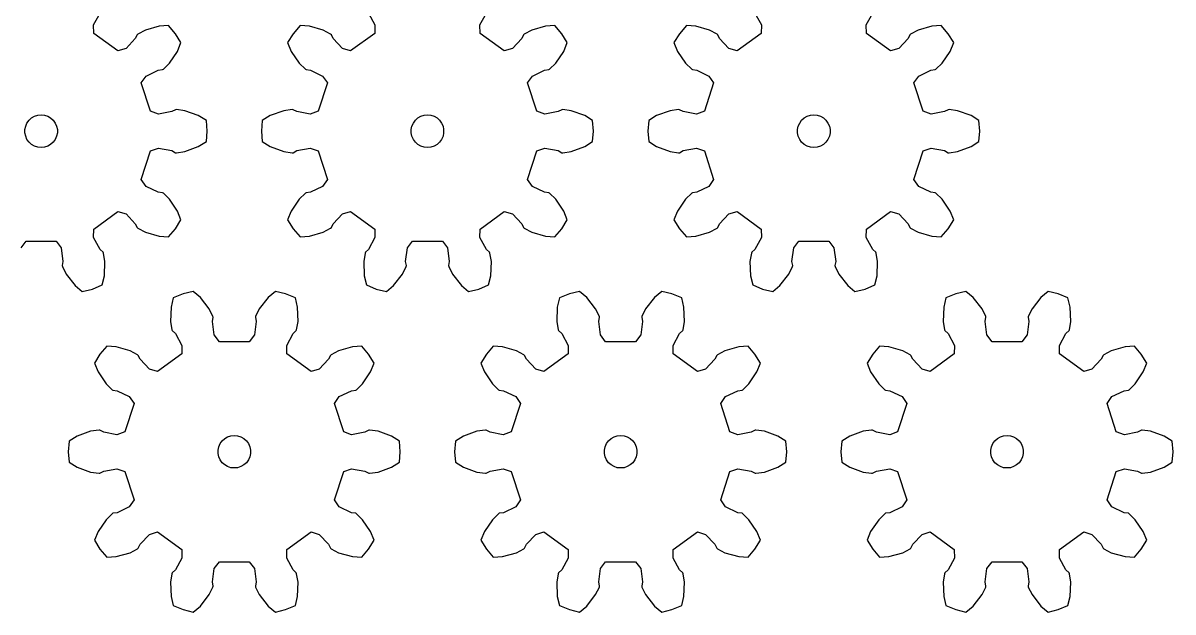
# Model space of a CAD drawing. Extents: x 0 to 208, y 0 to 236.
# Drawn here: x 102.5 to 208.3, y 0 to 54.2 of the extents above; entities that cross this region are included whole.
import ezdxf

# ---------------------------------------------------------------- set-up
doc = ezdxf.new("R2010")
doc.units = 0

msp = doc.modelspace()

# ---------------------------------------------------------------- linework, layer by layer
for p, q in [((109, 54.06), (109.6, 55.15)), ((134.31, 55.15), (134.9, 54.06)), ((144.56, 54.06), (145.15, 55.15)), ((169.87, 55.15), (170.46, 54.06)), ((180.12, 54.06), (180.71, 55.15)), ((109.02, 53.28), (109, 54.06)), ((115.9, 53.99), (115.04, 53.93)), ((116.53, 53.25), (115.9, 53.99)), ((128, 53.99), (127.37, 53.25)), ((128.86, 53.93), (128, 53.99)), ((134.9, 54.06), (134.89, 53.28)), ((144.58, 53.28), (144.56, 54.06)), ((151.46, 53.99), (150.6, 53.93)), ((152.09, 53.25), (151.46, 53.99)), ((163.56, 53.99), (162.93, 53.25)), ((164.42, 53.93), (163.56, 53.99)), ((170.46, 54.06), (170.44, 53.28)), ((180.13, 53.28), (180.12, 54.06)), ((187.02, 53.99), (186.16, 53.93)), ((187.65, 53.25), (187.02, 53.99)), ((111.24, 51.66), (109.02, 53.28)), ((113.02, 53.15), (112.84, 52.79)), ((113.08, 53.2), (113.02, 53.15)), ((113.77, 53.57), (113.08, 53.2)), ((115.04, 53.93), (113.77, 53.57)), ((117.04, 52.43), (116.53, 53.25)), ((127.37, 53.25), (126.86, 52.43)), ((130.14, 53.57), (128.86, 53.93)), ((130.82, 53.2), (130.14, 53.57)), ((130.89, 53.15), (130.82, 53.2)), ((131.06, 52.79), (130.89, 53.15)), ((134.89, 53.28), (132.66, 51.66)), ((146.8, 51.66), (144.58, 53.28)), ((148.58, 53.15), (148.4, 52.79)), ((148.64, 53.2), (148.58, 53.15)), ((149.33, 53.57), (148.64, 53.2)), ((150.6, 53.93), (149.33, 53.57)), ((152.6, 52.43), (152.09, 53.25)), ((162.93, 53.25), (162.42, 52.43)), ((165.69, 53.57), (164.42, 53.93)), ((166.38, 53.2), (165.69, 53.57)), ((166.44, 53.15), (166.38, 53.2)), ((166.62, 52.79), (166.44, 53.15)), ((170.44, 53.28), (168.22, 51.66)), ((182.36, 51.66), (180.13, 53.28)), ((184.13, 53.15), (183.96, 52.79)), ((184.19, 53.2), (184.13, 53.15)), ((184.88, 53.57), (184.19, 53.2)), ((186.16, 53.93), (184.88, 53.57)), ((188.16, 52.43), (187.65, 53.25)), ((111.99, 51.89), (111.24, 51.66)), ((112.84, 52.79), (111.99, 51.89)), ((116.72, 51.62), (117.04, 52.43)), ((126.86, 52.43), (127.19, 51.62)), ((131.92, 51.89), (131.06, 52.79)), ((132.66, 51.66), (131.92, 51.89)), ((147.55, 51.89), (146.8, 51.66)), ((148.4, 52.79), (147.55, 51.89)), ((152.28, 51.62), (152.6, 52.43)), ((162.42, 52.43), (162.74, 51.62)), ((167.47, 51.89), (166.62, 52.79)), ((168.22, 51.66), (167.47, 51.89)), ((183.1, 51.89), (182.36, 51.66)), ((183.96, 52.79), (183.1, 51.89)), ((187.83, 51.62), (188.16, 52.43)), ((115.98, 50.53), (116.72, 51.62)), ((127.19, 51.62), (127.93, 50.53)), ((151.54, 50.53), (152.28, 51.62)), ((162.74, 51.62), (163.48, 50.53)), ((187.09, 50.53), (187.83, 51.62)), ((113.83, 49.35), (114.95, 49.88)), ((114.95, 49.88), (115.35, 49.94)), ((115.35, 49.94), (115.42, 49.98)), ((115.42, 49.98), (115.98, 50.53)), ((127.93, 50.53), (128.49, 49.98)), ((128.49, 49.98), (128.56, 49.94)), ((128.56, 49.94), (128.95, 49.88)), ((128.95, 49.88), (130.07, 49.35)), ((149.39, 49.35), (150.51, 49.88)), ((150.51, 49.88), (150.91, 49.94)), ((150.91, 49.94), (150.97, 49.98)), ((150.97, 49.98), (151.54, 50.53)), ((163.48, 50.53), (164.05, 49.98)), ((164.05, 49.98), (164.11, 49.94)), ((164.11, 49.94), (164.51, 49.88)), ((164.51, 49.88), (165.63, 49.35)), ((184.95, 49.35), (186.07, 49.88)), ((186.07, 49.88), (186.46, 49.94)), ((186.46, 49.94), (186.53, 49.98)), ((186.53, 49.98), (187.09, 50.53)), ((113.39, 48.71), (113.83, 49.35)), ((114.24, 46.1), (113.39, 48.71)), ((130.52, 48.71), (129.67, 46.1)), ((130.07, 49.35), (130.52, 48.71)), ((148.95, 48.71), (149.39, 49.35)), ((149.8, 46.1), (148.95, 48.71)), ((166.07, 48.71), (165.22, 46.1)), ((165.63, 49.35), (166.07, 48.71)), ((184.5, 48.71), (184.95, 49.35)), ((185.35, 46.1), (184.5, 48.71)), ((103.29, 45.49), (103.56, 45.64)), ((103.56, 45.64), (103.86, 45.74)), ((103.86, 45.74), (104.17, 45.77)), ((104.17, 45.77), (104.49, 45.74)), ((104.49, 45.74), (104.78, 45.64)), ((104.78, 45.64), (105.05, 45.49)), ((114.97, 45.84), (114.24, 46.1)), ((116.19, 46.07), (114.97, 45.84)), ((116.55, 46.25), (116.19, 46.07)), ((116.63, 46.26), (116.55, 46.25)), ((117.4, 46.15), (116.63, 46.26)), ((118.64, 45.7), (117.4, 46.15)), ((119.38, 45.24), (118.64, 45.7)), ((125.26, 45.7), (124.53, 45.24)), ((126.5, 46.15), (125.26, 45.7)), ((127.28, 46.26), (126.5, 46.15)), ((127.36, 46.25), (127.28, 46.26)), ((127.71, 46.07), (127.36, 46.25)), ((128.93, 45.84), (127.71, 46.07)), ((129.67, 46.1), (128.93, 45.84)), ((138.85, 45.49), (139.12, 45.64)), ((139.12, 45.64), (139.42, 45.74)), ((139.42, 45.74), (139.73, 45.77)), ((139.73, 45.77), (140.04, 45.74)), ((140.04, 45.74), (140.34, 45.64)), ((140.34, 45.64), (140.61, 45.49)), ((150.53, 45.84), (149.8, 46.1)), ((151.75, 46.07), (150.53, 45.84)), ((152.1, 46.25), (151.75, 46.07)), ((152.18, 46.26), (152.1, 46.25)), ((152.96, 46.15), (152.18, 46.26)), ((154.2, 45.7), (152.96, 46.15)), ((154.93, 45.24), (154.2, 45.7)), ((160.82, 45.7), (160.09, 45.24)), ((162.06, 46.15), (160.82, 45.7)), ((162.84, 46.26), (162.06, 46.15)), ((162.92, 46.25), (162.84, 46.26)), ((163.27, 46.07), (162.92, 46.25)), ((164.49, 45.84), (163.27, 46.07)), ((165.22, 46.1), (164.49, 45.84)), ((174.41, 45.49), (174.68, 45.64)), ((174.68, 45.64), (174.98, 45.74)), ((174.98, 45.74), (175.29, 45.77)), ((175.29, 45.77), (175.6, 45.74)), ((175.6, 45.74), (175.9, 45.64)), ((175.9, 45.64), (176.17, 45.49)), ((186.09, 45.84), (185.35, 46.1)), ((187.31, 46.07), (186.09, 45.84)), ((187.66, 46.25), (187.31, 46.07)), ((187.74, 46.26), (187.66, 46.25)), ((188.51, 46.15), (187.74, 46.26)), ((189.76, 45.7), (188.51, 46.15)), ((190.49, 45.24), (189.76, 45.7)), ((102.68, 44.43), (102.75, 44.74)), ((102.75, 44.74), (102.87, 45.02)), ((102.87, 45.02), (103.06, 45.28)), ((103.06, 45.28), (103.29, 45.49)), ((105.05, 45.49), (105.29, 45.28)), ((105.29, 45.28), (105.47, 45.02)), ((105.47, 45.02), (105.6, 44.74)), ((105.6, 44.74), (105.67, 44.43)), ((119.45, 44.27), (119.38, 45.24)), ((124.53, 45.24), (124.45, 44.27)), ((138.24, 44.43), (138.3, 44.74)), ((138.3, 44.74), (138.43, 45.02)), ((138.43, 45.02), (138.62, 45.28)), ((138.62, 45.28), (138.85, 45.49)), ((140.61, 45.49), (140.85, 45.28)), ((140.85, 45.28), (141.03, 45.02)), ((141.03, 45.02), (141.16, 44.74)), ((141.16, 44.74), (141.22, 44.43)), ((155.01, 44.27), (154.93, 45.24)), ((160.09, 45.24), (160.01, 44.27)), ((173.8, 44.43), (173.86, 44.74)), ((173.86, 44.74), (173.99, 45.02)), ((173.99, 45.02), (174.17, 45.28)), ((174.17, 45.28), (174.41, 45.49)), ((176.17, 45.49), (176.4, 45.28)), ((176.4, 45.28), (176.59, 45.02)), ((176.59, 45.02), (176.72, 44.74)), ((176.72, 44.74), (176.78, 44.43)), ((190.57, 44.27), (190.49, 45.24)), ((102.68, 44.12), (102.68, 44.43)), ((102.75, 43.81), (102.68, 44.12)), ((102.87, 43.52), (102.75, 43.81)), ((103.06, 43.27), (102.87, 43.52)), ((105.47, 43.52), (105.29, 43.27)), ((105.6, 43.81), (105.47, 43.52)), ((105.67, 44.12), (105.6, 43.81)), ((105.67, 44.43), (105.67, 44.12)), ((119.38, 43.31), (119.45, 44.27)), ((124.45, 44.27), (124.53, 43.31)), ((138.24, 44.12), (138.24, 44.43)), ((138.3, 43.81), (138.24, 44.12)), ((138.43, 43.52), (138.3, 43.81)), ((138.62, 43.27), (138.43, 43.52)), ((141.03, 43.52), (140.85, 43.27)), ((141.16, 43.81), (141.03, 43.52)), ((141.22, 44.12), (141.16, 43.81)), ((141.22, 44.43), (141.22, 44.12)), ((154.93, 43.31), (155.01, 44.27)), ((160.01, 44.27), (160.09, 43.31)), ((173.8, 44.12), (173.8, 44.43)), ((173.86, 43.81), (173.8, 44.12)), ((173.99, 43.52), (173.86, 43.81)), ((174.17, 43.27), (173.99, 43.52)), ((176.59, 43.52), (176.4, 43.27)), ((176.72, 43.81), (176.59, 43.52)), ((176.78, 44.12), (176.72, 43.81)), ((176.78, 44.43), (176.78, 44.12)), ((190.49, 43.31), (190.57, 44.27)), ((103.29, 43.06), (103.06, 43.27)), ((103.56, 42.9), (103.29, 43.06)), ((103.86, 42.8), (103.56, 42.9)), ((104.17, 42.77), (103.86, 42.8)), ((104.49, 42.8), (104.17, 42.77)), ((104.78, 42.9), (104.49, 42.8)), ((105.05, 43.06), (104.78, 42.9)), ((105.29, 43.27), (105.05, 43.06)), ((113.39, 39.83), (114.24, 42.45)), ((114.24, 42.45), (114.97, 42.7)), ((114.97, 42.7), (116.19, 42.48)), ((116.19, 42.48), (116.55, 42.29)), ((116.63, 42.28), (117.4, 42.39)), ((117.4, 42.39), (118.64, 42.85)), ((118.64, 42.85), (119.38, 43.31)), ((124.53, 43.31), (125.26, 42.85)), ((125.26, 42.85), (126.5, 42.39)), ((126.5, 42.39), (127.28, 42.28)), ((127.36, 42.29), (127.71, 42.48)), ((127.71, 42.48), (128.93, 42.7)), ((128.93, 42.7), (129.67, 42.45)), ((129.67, 42.45), (130.52, 39.83)), ((138.85, 43.06), (138.62, 43.27)), ((139.12, 42.9), (138.85, 43.06)), ((139.42, 42.8), (139.12, 42.9)), ((139.73, 42.77), (139.42, 42.8)), ((140.04, 42.8), (139.73, 42.77)), ((140.34, 42.9), (140.04, 42.8)), ((140.61, 43.06), (140.34, 42.9)), ((140.85, 43.27), (140.61, 43.06)), ((148.95, 39.83), (149.8, 42.45)), ((149.8, 42.45), (150.53, 42.7)), ((150.53, 42.7), (151.75, 42.48)), ((151.75, 42.48), (152.1, 42.29)), ((152.18, 42.28), (152.96, 42.39)), ((152.96, 42.39), (154.2, 42.85)), ((154.2, 42.85), (154.93, 43.31)), ((160.09, 43.31), (160.82, 42.85)), ((160.82, 42.85), (162.06, 42.39)), ((162.06, 42.39), (162.84, 42.28)), ((162.92, 42.29), (163.27, 42.48)), ((163.27, 42.48), (164.49, 42.7)), ((164.49, 42.7), (165.22, 42.45)), ((165.22, 42.45), (166.07, 39.83)), ((174.41, 43.06), (174.17, 43.27)), ((174.68, 42.9), (174.41, 43.06)), ((174.98, 42.8), (174.68, 42.9)), ((175.29, 42.77), (174.98, 42.8)), ((175.6, 42.8), (175.29, 42.77)), ((175.9, 42.9), (175.6, 42.8)), ((176.17, 43.06), (175.9, 42.9)), ((176.4, 43.27), (176.17, 43.06)), ((184.5, 39.83), (185.35, 42.45)), ((185.35, 42.45), (186.09, 42.7)), ((186.09, 42.7), (187.31, 42.48)), ((187.31, 42.48), (187.66, 42.29)), ((187.74, 42.28), (188.51, 42.39)), ((188.51, 42.39), (189.76, 42.85)), ((189.76, 42.85), (190.49, 43.31)), ((116.55, 42.29), (116.63, 42.28)), ((127.28, 42.28), (127.36, 42.29)), ((152.1, 42.29), (152.18, 42.28)), ((162.84, 42.28), (162.92, 42.29)), ((187.66, 42.29), (187.74, 42.28)), ((113.83, 39.19), (113.39, 39.83)), ((114.95, 38.66), (113.83, 39.19)), ((130.07, 39.19), (128.95, 38.66)), ((130.52, 39.83), (130.07, 39.19)), ((149.39, 39.19), (148.95, 39.83)), ((150.51, 38.66), (149.39, 39.19)), ((165.63, 39.19), (164.51, 38.66)), ((166.07, 39.83), (165.63, 39.19)), ((184.95, 39.19), (184.5, 39.83)), ((186.07, 38.66), (184.95, 39.19)), ((115.35, 38.6), (114.95, 38.66)), ((115.42, 38.56), (115.35, 38.6)), ((115.98, 38.02), (115.42, 38.56)), ((128.49, 38.56), (127.93, 38.02)), ((128.56, 38.6), (128.49, 38.56)), ((128.95, 38.66), (128.56, 38.6)), ((150.91, 38.6), (150.51, 38.66)), ((150.97, 38.56), (150.91, 38.6)), ((151.54, 38.02), (150.97, 38.56)), ((164.05, 38.56), (163.48, 38.02)), ((164.11, 38.6), (164.05, 38.56)), ((164.51, 38.66), (164.11, 38.6)), ((186.46, 38.6), (186.07, 38.66)), ((186.53, 38.56), (186.46, 38.6)), ((187.09, 38.02), (186.53, 38.56)), ((116.72, 36.92), (115.98, 38.02)), ((127.93, 38.02), (127.19, 36.92)), ((152.28, 36.92), (151.54, 38.02)), ((163.48, 38.02), (162.74, 36.92)), ((187.83, 36.92), (187.09, 38.02)), ((109.02, 35.26), (111.24, 36.88)), ((111.24, 36.88), (111.99, 36.66)), ((111.99, 36.66), (112.84, 35.75)), ((116.53, 35.29), (117.04, 36.12)), ((117.04, 36.12), (116.72, 36.92)), ((127.19, 36.92), (126.86, 36.12)), ((126.86, 36.12), (127.37, 35.29)), ((131.06, 35.75), (131.92, 36.66)), ((131.92, 36.66), (132.66, 36.88)), ((132.66, 36.88), (134.89, 35.26)), ((144.58, 35.26), (146.8, 36.88)), ((146.8, 36.88), (147.55, 36.66)), ((147.55, 36.66), (148.4, 35.75)), ((152.09, 35.29), (152.6, 36.12)), ((152.6, 36.12), (152.28, 36.92)), ((162.74, 36.92), (162.42, 36.12)), ((162.42, 36.12), (162.93, 35.29)), ((166.62, 35.75), (167.47, 36.66)), ((167.47, 36.66), (168.22, 36.88)), ((168.22, 36.88), (170.44, 35.26)), ((180.13, 35.26), (182.36, 36.88)), ((182.36, 36.88), (183.1, 36.66)), ((183.1, 36.66), (183.96, 35.75)), ((187.65, 35.29), (188.16, 36.12)), ((188.16, 36.12), (187.83, 36.92)), ((109, 34.49), (109.02, 35.26)), ((112.84, 35.75), (113.02, 35.39)), ((113.02, 35.39), (113.08, 35.34)), ((113.08, 35.34), (113.77, 34.98)), ((113.77, 34.98), (115.04, 34.61)), ((115.9, 34.55), (116.53, 35.29)), ((127.37, 35.29), (128, 34.55)), ((128.86, 34.61), (130.14, 34.98)), ((130.14, 34.98), (130.82, 35.34)), ((130.82, 35.34), (130.89, 35.39)), ((130.89, 35.39), (131.06, 35.75)), ((134.89, 35.26), (134.9, 34.49)), ((144.56, 34.49), (144.58, 35.26)), ((148.4, 35.75), (148.58, 35.39)), ((148.58, 35.39), (148.64, 35.34)), ((148.64, 35.34), (149.33, 34.98)), ((149.33, 34.98), (150.6, 34.61)), ((151.46, 34.55), (152.09, 35.29)), ((162.93, 35.29), (163.56, 34.55)), ((164.42, 34.61), (165.69, 34.98)), ((165.69, 34.98), (166.38, 35.34)), ((166.38, 35.34), (166.44, 35.39)), ((166.44, 35.39), (166.62, 35.75)), ((170.44, 35.26), (170.46, 34.49)), ((180.12, 34.49), (180.13, 35.26)), ((183.96, 35.75), (184.13, 35.39)), ((184.13, 35.39), (184.19, 35.34)), ((184.19, 35.34), (184.88, 34.98)), ((184.88, 34.98), (186.16, 34.61)), ((187.02, 34.55), (187.65, 35.29)), ((102.33, 33.52), (102.8, 34.14)), ((102.8, 34.14), (105.55, 34.14)), ((105.55, 34.14), (106.02, 33.52)), ((109.6, 33.39), (109, 34.49)), ((115.04, 34.61), (115.9, 34.55)), ((128, 34.55), (128.86, 34.61)), ((134.9, 34.49), (134.31, 33.39)), ((137.88, 33.52), (138.36, 34.14)), ((138.36, 34.14), (141.11, 34.14)), ((141.11, 34.14), (141.58, 33.52)), ((145.15, 33.39), (144.56, 34.49)), ((150.6, 34.61), (151.46, 34.55)), ((163.56, 34.55), (164.42, 34.61)), ((170.46, 34.49), (169.87, 33.39)), ((173.44, 33.52), (173.91, 34.14)), ((173.91, 34.14), (176.66, 34.14)), ((176.66, 34.14), (177.14, 33.52)), ((180.71, 33.39), (180.12, 34.49)), ((186.16, 34.61), (187.02, 34.55)), ((106.02, 33.52), (106.18, 32.28)), ((109.88, 33.12), (109.6, 33.39)), ((109.91, 33.04), (109.88, 33.12)), ((110.05, 32.27), (109.91, 33.04)), ((133.99, 33.04), (133.86, 32.27)), ((134.02, 33.12), (133.99, 33.04)), ((134.31, 33.39), (134.02, 33.12)), ((137.72, 32.28), (137.88, 33.52)), ((141.58, 33.52), (141.74, 32.28)), ((145.44, 33.12), (145.15, 33.39)), ((145.47, 33.04), (145.44, 33.12)), ((145.61, 32.27), (145.47, 33.04)), ((169.55, 33.04), (169.41, 32.27)), ((169.58, 33.12), (169.55, 33.04)), ((169.87, 33.39), (169.58, 33.12)), ((173.28, 32.28), (173.44, 33.52)), ((177.14, 33.52), (177.3, 32.28)), ((181, 33.12), (180.71, 33.39)), ((181.03, 33.04), (181, 33.12)), ((181.16, 32.27), (181.03, 33.04)), ((106.18, 32.28), (106.11, 31.89)), ((106.11, 31.89), (106.13, 31.81)), ((106.13, 31.81), (106.47, 31.11)), ((110, 30.95), (110.05, 32.27)), ((133.86, 32.27), (133.9, 30.95)), ((137.43, 31.11), (137.77, 31.81)), ((137.79, 31.89), (137.72, 32.28)), ((137.77, 31.81), (137.79, 31.89)), ((141.74, 32.28), (141.67, 31.89)), ((141.67, 31.89), (141.69, 31.81)), ((141.69, 31.81), (142.03, 31.11)), ((145.56, 30.95), (145.61, 32.27)), ((169.41, 32.27), (169.46, 30.95)), ((172.99, 31.11), (173.33, 31.81)), ((173.35, 31.89), (173.28, 32.28)), ((173.33, 31.81), (173.35, 31.89)), ((177.3, 32.28), (177.23, 31.89)), ((177.23, 31.89), (177.25, 31.81)), ((177.25, 31.81), (177.59, 31.11)), ((181.12, 30.95), (181.16, 32.27)), ((106.47, 31.11), (107.29, 30.07)), ((109.79, 30.11), (110, 30.95)), ((133.9, 30.95), (134.11, 30.11)), ((136.61, 30.07), (137.43, 31.11)), ((142.03, 31.11), (142.85, 30.07)), ((145.35, 30.11), (145.56, 30.95)), ((169.46, 30.95), (169.67, 30.11)), ((172.17, 30.07), (172.99, 31.11)), ((177.59, 31.11), (178.41, 30.07)), ((180.91, 30.11), (181.12, 30.95)), ((107.29, 30.07), (107.95, 29.51)), ((107.95, 29.51), (108.89, 29.74)), ((108.89, 29.74), (109.79, 30.11)), ((134.11, 30.11), (135.01, 29.74)), ((135.01, 29.74), (135.95, 29.51)), ((135.95, 29.51), (136.61, 30.07)), ((142.85, 30.07), (143.51, 29.51)), ((143.51, 29.51), (144.45, 29.74)), ((144.45, 29.74), (145.35, 30.11)), ((169.67, 30.11), (170.57, 29.74)), ((170.57, 29.74), (171.51, 29.51)), ((171.51, 29.51), (172.17, 30.07)), ((178.41, 30.07), (179.07, 29.51)), ((179.07, 29.51), (180.01, 29.74)), ((180.01, 29.74), (180.91, 30.11)), ((116.34, 28.92), (116.13, 28.08)), ((117.23, 29.29), (116.34, 28.92)), ((118.17, 29.51), (117.23, 29.29)), ((118.84, 28.96), (118.17, 29.51)), ((119.65, 27.92), (118.84, 28.96)), ((125.07, 28.96), (124.25, 27.92)), ((125.73, 29.51), (125.07, 28.96)), ((126.67, 29.29), (125.73, 29.51)), ((127.57, 28.92), (126.67, 29.29)), ((127.78, 28.08), (127.57, 28.92)), ((151.89, 28.92), (151.68, 28.08)), ((152.79, 29.29), (151.89, 28.92)), ((153.73, 29.51), (152.79, 29.29)), ((154.39, 28.96), (153.73, 29.51)), ((155.21, 27.92), (154.39, 28.96)), ((160.63, 28.96), (159.81, 27.92)), ((161.29, 29.51), (160.63, 28.96)), ((162.23, 29.29), (161.29, 29.51)), ((163.13, 28.92), (162.23, 29.29)), ((163.34, 28.08), (163.13, 28.92)), ((187.45, 28.92), (187.24, 28.08)), ((188.35, 29.29), (187.45, 28.92)), ((189.29, 29.51), (188.35, 29.29)), ((189.95, 28.96), (189.29, 29.51)), ((190.77, 27.92), (189.95, 28.96)), ((196.18, 28.96), (195.37, 27.92)), ((196.85, 29.51), (196.18, 28.96)), ((197.79, 29.29), (196.85, 29.51)), ((198.68, 28.92), (197.79, 29.29)), ((198.89, 28.08), (198.68, 28.92)), ((116.13, 28.08), (116.08, 26.76)), ((119.99, 27.22), (119.65, 27.92)), ((124.25, 27.92), (123.91, 27.22)), ((127.83, 26.76), (127.78, 28.08)), ((151.68, 28.08), (151.64, 26.76)), ((155.55, 27.22), (155.21, 27.92)), ((159.81, 27.92), (159.47, 27.22)), ((163.38, 26.76), (163.34, 28.08)), ((187.24, 28.08), (187.19, 26.76)), ((191.11, 27.22), (190.77, 27.92)), ((195.37, 27.92), (195.02, 27.22)), ((198.94, 26.76), (198.89, 28.08)), ((116.08, 26.76), (116.21, 25.99)), ((119.95, 26.75), (120.01, 27.14)), ((120.11, 25.51), (119.95, 26.75)), ((120.01, 27.14), (119.99, 27.22)), ((123.96, 26.75), (123.8, 25.51)), ((123.91, 27.22), (123.89, 27.14)), ((123.89, 27.14), (123.96, 26.75)), ((127.69, 25.99), (127.83, 26.76)), ((151.64, 26.76), (151.77, 25.99)), ((155.5, 26.75), (155.57, 27.14)), ((155.66, 25.51), (155.5, 26.75)), ((155.57, 27.14), (155.55, 27.22)), ((159.52, 26.75), (159.36, 25.51)), ((159.47, 27.22), (159.45, 27.14)), ((159.45, 27.14), (159.52, 26.75)), ((163.25, 25.99), (163.38, 26.76)), ((187.19, 26.76), (187.33, 25.99)), ((191.06, 26.75), (191.13, 27.14)), ((191.22, 25.51), (191.06, 26.75)), ((191.13, 27.14), (191.11, 27.22)), ((195.07, 26.75), (194.91, 25.51)), ((195.02, 27.22), (195.01, 27.14)), ((195.01, 27.14), (195.07, 26.75)), ((198.81, 25.99), (198.94, 26.76)), ((116.21, 25.99), (116.24, 25.91)), ((116.24, 25.91), (116.53, 25.64)), ((116.53, 25.64), (117.12, 24.54)), ((120.58, 24.89), (120.11, 25.51)), ((123.8, 25.51), (123.33, 24.89)), ((126.78, 24.54), (127.38, 25.64)), ((127.38, 25.64), (127.66, 25.91)), ((127.66, 25.91), (127.69, 25.99)), ((151.77, 25.99), (151.8, 25.91)), ((151.8, 25.91), (152.09, 25.64)), ((152.09, 25.64), (152.68, 24.54)), ((156.13, 24.89), (155.66, 25.51)), ((159.36, 25.51), (158.89, 24.89)), ((162.34, 24.54), (162.93, 25.64)), ((162.93, 25.64), (163.22, 25.91)), ((163.22, 25.91), (163.25, 25.99)), ((187.33, 25.99), (187.36, 25.91)), ((187.36, 25.91), (187.64, 25.64)), ((187.64, 25.64), (188.24, 24.54)), ((191.69, 24.89), (191.22, 25.51)), ((194.91, 25.51), (194.44, 24.89)), ((197.9, 24.54), (198.49, 25.64)), ((198.49, 25.64), (198.78, 25.91)), ((198.78, 25.91), (198.81, 25.99)), ((110.22, 24.47), (109.59, 23.74)), ((111.08, 24.42), (110.22, 24.47)), ((112.36, 24.05), (111.08, 24.42)), ((117.12, 24.54), (117.11, 23.77)), ((123.33, 24.89), (120.58, 24.89)), ((126.8, 23.77), (126.78, 24.54)), ((132.82, 24.42), (131.55, 24.05)), ((133.68, 24.47), (132.82, 24.42)), ((134.31, 23.74), (133.68, 24.47)), ((145.78, 24.47), (145.15, 23.74)), ((146.64, 24.42), (145.78, 24.47)), ((147.91, 24.05), (146.64, 24.42)), ((152.68, 24.54), (152.67, 23.77)), ((158.89, 24.89), (156.13, 24.89)), ((162.35, 23.77), (162.34, 24.54)), ((168.38, 24.42), (167.11, 24.05)), ((169.24, 24.47), (168.38, 24.42)), ((169.87, 23.74), (169.24, 24.47)), ((181.34, 24.47), (180.71, 23.74)), ((182.2, 24.42), (181.34, 24.47)), ((183.47, 24.05), (182.2, 24.42)), ((188.24, 24.54), (188.22, 23.77)), ((194.44, 24.89), (191.69, 24.89)), ((197.91, 23.77), (197.9, 24.54)), ((203.94, 24.42), (202.66, 24.05)), ((204.8, 24.47), (203.94, 24.42)), ((205.43, 23.74), (204.8, 24.47)), ((109.59, 23.74), (109.08, 22.91)), ((113.05, 23.69), (112.36, 24.05)), ((113.11, 23.63), (113.05, 23.69)), ((113.28, 23.28), (113.11, 23.63)), ((117.11, 23.77), (114.88, 22.15)), ((129.02, 22.15), (126.8, 23.77)), ((130.8, 23.63), (130.62, 23.28)), ((130.86, 23.69), (130.8, 23.63)), ((131.55, 24.05), (130.86, 23.69)), ((134.82, 22.91), (134.31, 23.74)), ((145.15, 23.74), (144.64, 22.91)), ((148.6, 23.69), (147.91, 24.05)), ((148.67, 23.63), (148.6, 23.69)), ((148.84, 23.28), (148.67, 23.63)), ((152.67, 23.77), (150.44, 22.15)), ((164.58, 22.15), (162.35, 23.77)), ((166.35, 23.63), (166.18, 23.28)), ((166.42, 23.69), (166.35, 23.63)), ((167.11, 24.05), (166.42, 23.69)), ((170.38, 22.91), (169.87, 23.74)), ((180.71, 23.74), (180.2, 22.91)), ((184.16, 23.69), (183.47, 24.05)), ((184.22, 23.63), (184.16, 23.69)), ((184.4, 23.28), (184.22, 23.63)), ((188.22, 23.77), (186, 22.15)), ((200.14, 22.15), (197.91, 23.77)), ((201.91, 23.63), (201.74, 23.28)), ((201.97, 23.69), (201.91, 23.63)), ((202.66, 24.05), (201.97, 23.69)), ((205.93, 22.91), (205.43, 23.74)), ((109.08, 22.91), (109.41, 22.11)), ((114.14, 22.37), (113.28, 23.28)), ((114.88, 22.15), (114.14, 22.37)), ((129.77, 22.37), (129.02, 22.15)), ((130.62, 23.28), (129.77, 22.37)), ((134.5, 22.11), (134.82, 22.91)), ((144.64, 22.91), (144.97, 22.11)), ((149.69, 22.37), (148.84, 23.28)), ((150.44, 22.15), (149.69, 22.37)), ((165.33, 22.37), (164.58, 22.15)), ((166.18, 23.28), (165.33, 22.37)), ((170.05, 22.11), (170.38, 22.91)), ((180.2, 22.91), (180.52, 22.11)), ((185.25, 22.37), (184.4, 23.28)), ((186, 22.15), (185.25, 22.37)), ((200.88, 22.37), (200.14, 22.15)), ((201.74, 23.28), (200.88, 22.37)), ((205.61, 22.11), (205.93, 22.91)), ((109.41, 22.11), (110.15, 21.01)), ((133.76, 21.01), (134.5, 22.11)), ((144.97, 22.11), (145.71, 21.01)), ((169.31, 21.01), (170.05, 22.11)), ((180.52, 22.11), (181.26, 21.01)), ((204.87, 21.01), (205.61, 22.11)), ((110.15, 21.01), (110.71, 20.47)), ((110.71, 20.47), (110.78, 20.43)), ((110.78, 20.43), (111.17, 20.37)), ((111.17, 20.37), (112.29, 19.84)), ((131.61, 19.84), (132.73, 20.37)), ((132.73, 20.37), (133.13, 20.43)), ((133.13, 20.43), (133.2, 20.47)), ((133.2, 20.47), (133.76, 21.01)), ((145.71, 21.01), (146.27, 20.47)), ((146.27, 20.47), (146.33, 20.43)), ((146.33, 20.43), (146.73, 20.37)), ((146.73, 20.37), (147.85, 19.84)), ((167.17, 19.84), (168.29, 20.37)), ((168.29, 20.37), (168.69, 20.43)), ((168.69, 20.43), (168.75, 20.47)), ((168.75, 20.47), (169.31, 21.01)), ((181.26, 21.01), (181.82, 20.47)), ((181.82, 20.47), (181.89, 20.43)), ((181.89, 20.43), (182.29, 20.37)), ((182.29, 20.37), (183.41, 19.84)), ((202.73, 19.84), (203.85, 20.37)), ((203.85, 20.37), (204.24, 20.43)), ((204.24, 20.43), (204.31, 20.47)), ((204.31, 20.47), (204.87, 21.01)), ((112.74, 19.2), (111.89, 16.58)), ((112.29, 19.84), (112.74, 19.2)), ((131.17, 19.2), (131.61, 19.84)), ((132.02, 16.58), (131.17, 19.2)), ((148.3, 19.2), (147.44, 16.58)), ((147.85, 19.84), (148.3, 19.2)), ((166.72, 19.2), (167.17, 19.84)), ((167.57, 16.58), (166.72, 19.2)), ((183.85, 19.2), (183, 16.58)), ((183.41, 19.84), (183.85, 19.2)), ((202.28, 19.2), (202.73, 19.84)), ((203.13, 16.58), (202.28, 19.2)), ((107.48, 16.18), (106.75, 15.72)), ((108.73, 16.64), (107.48, 16.18)), ((109.5, 16.75), (108.73, 16.64)), ((109.58, 16.74), (109.5, 16.75)), ((109.93, 16.55), (109.58, 16.74)), ((111.15, 16.32), (109.93, 16.55)), ((111.89, 16.58), (111.15, 16.32)), ((120.84, 15.76), (121.07, 15.97)), ((121.07, 15.97), (121.34, 16.13)), ((121.34, 16.13), (121.64, 16.22)), ((121.64, 16.22), (121.95, 16.26)), ((121.95, 16.26), (122.26, 16.22)), ((122.26, 16.22), (122.56, 16.13)), ((122.56, 16.13), (122.83, 15.97)), ((122.83, 15.97), (123.07, 15.76)), ((132.75, 16.32), (132.02, 16.58)), ((133.97, 16.55), (132.75, 16.32)), ((134.33, 16.74), (133.97, 16.55)), ((134.41, 16.75), (134.33, 16.74)), ((135.18, 16.64), (134.41, 16.75)), ((136.42, 16.18), (135.18, 16.64)), ((137.15, 15.72), (136.42, 16.18)), ((143.04, 16.18), (142.31, 15.72)), ((144.28, 16.64), (143.04, 16.18)), ((145.06, 16.75), (144.28, 16.64)), ((145.14, 16.74), (145.06, 16.75)), ((145.49, 16.55), (145.14, 16.74)), ((146.71, 16.32), (145.49, 16.55)), ((147.44, 16.58), (146.71, 16.32)), ((156.4, 15.76), (156.63, 15.97)), ((156.63, 15.97), (156.9, 16.13)), ((156.9, 16.13), (157.2, 16.22)), ((157.2, 16.22), (157.51, 16.26)), ((157.51, 16.26), (157.82, 16.22)), ((157.82, 16.22), (158.12, 16.13)), ((158.12, 16.13), (158.39, 15.97)), ((158.39, 15.97), (158.62, 15.76)), ((168.31, 16.32), (167.57, 16.58)), ((169.53, 16.55), (168.31, 16.32)), ((169.88, 16.74), (169.53, 16.55)), ((169.96, 16.75), (169.88, 16.74)), ((170.74, 16.64), (169.96, 16.75)), ((171.98, 16.18), (170.74, 16.64)), ((172.71, 15.72), (171.98, 16.18)), ((178.6, 16.18), (177.86, 15.72)), ((179.84, 16.64), (178.6, 16.18)), ((180.61, 16.75), (179.84, 16.64)), ((180.69, 16.74), (180.61, 16.75)), ((181.05, 16.55), (180.69, 16.74)), ((182.27, 16.32), (181.05, 16.55)), ((183, 16.58), (182.27, 16.32)), ((191.95, 15.76), (192.19, 15.97)), ((192.19, 15.97), (192.46, 16.13)), ((192.46, 16.13), (192.76, 16.22)), ((192.76, 16.22), (193.07, 16.26)), ((193.07, 16.26), (193.38, 16.22)), ((193.38, 16.22), (193.68, 16.13)), ((193.68, 16.13), (193.95, 15.97)), ((193.95, 15.97), (194.18, 15.76)), ((203.87, 16.32), (203.13, 16.58)), ((205.09, 16.55), (203.87, 16.32)), ((205.44, 16.74), (205.09, 16.55)), ((205.52, 16.75), (205.44, 16.74)), ((206.29, 16.64), (205.52, 16.75)), ((207.54, 16.18), (206.29, 16.64)), ((208.27, 15.72), (207.54, 16.18)), ((106.75, 15.72), (106.67, 14.76)), ((120.46, 14.91), (120.53, 15.22)), ((120.46, 14.6), (120.46, 14.91)), ((120.53, 15.22), (120.65, 15.51)), ((120.65, 15.51), (120.84, 15.76)), ((123.07, 15.76), (123.25, 15.51)), ((123.25, 15.51), (123.38, 15.22)), ((123.38, 15.22), (123.44, 14.91)), ((123.44, 14.91), (123.44, 14.6)), ((137.23, 14.76), (137.15, 15.72)), ((142.31, 15.72), (142.23, 14.76)), ((156.02, 14.91), (156.08, 15.22)), ((156.02, 14.6), (156.02, 14.91)), ((156.08, 15.22), (156.21, 15.51)), ((156.21, 15.51), (156.4, 15.76)), ((158.62, 15.76), (158.81, 15.51)), ((158.81, 15.51), (158.94, 15.22)), ((158.94, 15.22), (159, 14.91)), ((159, 14.91), (159, 14.6)), ((172.79, 14.76), (172.71, 15.72)), ((177.86, 15.72), (177.79, 14.76)), ((191.58, 14.91), (191.64, 15.22)), ((191.58, 14.6), (191.58, 14.91)), ((191.64, 15.22), (191.77, 15.51)), ((191.77, 15.51), (191.95, 15.76)), ((194.18, 15.76), (194.37, 15.51)), ((194.37, 15.51), (194.49, 15.22)), ((194.49, 15.22), (194.56, 14.91)), ((194.56, 14.91), (194.56, 14.6)), ((208.35, 14.76), (208.27, 15.72)), ((106.67, 14.76), (106.75, 13.79)), ((106.75, 13.79), (107.48, 13.33)), ((120.53, 14.29), (120.46, 14.6)), ((120.65, 14.01), (120.53, 14.29)), ((120.84, 13.75), (120.65, 14.01)), ((123.25, 14.01), (123.07, 13.75)), ((123.38, 14.29), (123.25, 14.01)), ((123.44, 14.6), (123.38, 14.29)), ((136.42, 13.33), (137.15, 13.79)), ((137.15, 13.79), (137.23, 14.76)), ((142.23, 14.76), (142.31, 13.79)), ((142.31, 13.79), (143.04, 13.33)), ((156.08, 14.29), (156.02, 14.6)), ((156.21, 14.01), (156.08, 14.29)), ((156.4, 13.75), (156.21, 14.01)), ((158.81, 14.01), (158.62, 13.75)), ((158.94, 14.29), (158.81, 14.01)), ((159, 14.6), (158.94, 14.29)), ((171.98, 13.33), (172.71, 13.79)), ((172.71, 13.79), (172.79, 14.76)), ((177.79, 14.76), (177.86, 13.79)), ((177.86, 13.79), (178.6, 13.33)), ((191.64, 14.29), (191.58, 14.6)), ((191.77, 14.01), (191.64, 14.29)), ((191.95, 13.75), (191.77, 14.01)), ((194.37, 14.01), (194.18, 13.75)), ((194.49, 14.29), (194.37, 14.01)), ((194.56, 14.6), (194.49, 14.29)), ((207.54, 13.33), (208.27, 13.79)), ((208.27, 13.79), (208.35, 14.76)), ((107.48, 13.33), (108.73, 12.88)), ((108.73, 12.88), (109.5, 12.77)), ((109.5, 12.77), (109.58, 12.77)), ((109.58, 12.77), (109.93, 12.96)), ((109.93, 12.96), (111.15, 13.19)), ((111.15, 13.19), (111.89, 12.93)), ((111.89, 12.93), (112.74, 10.32)), ((121.07, 13.54), (120.84, 13.75)), ((121.34, 13.39), (121.07, 13.54)), ((121.64, 13.29), (121.34, 13.39)), ((121.95, 13.26), (121.64, 13.29)), ((122.26, 13.29), (121.95, 13.26)), ((122.56, 13.39), (122.26, 13.29)), ((122.83, 13.54), (122.56, 13.39)), ((123.07, 13.75), (122.83, 13.54)), ((131.17, 10.32), (132.02, 12.93)), ((132.02, 12.93), (132.75, 13.19)), ((132.75, 13.19), (133.97, 12.96)), ((133.97, 12.96), (134.33, 12.77)), ((134.33, 12.77), (134.41, 12.77)), ((134.41, 12.77), (135.18, 12.88)), ((135.18, 12.88), (136.42, 13.33)), ((143.04, 13.33), (144.28, 12.88)), ((144.28, 12.88), (145.06, 12.77)), ((145.06, 12.77), (145.14, 12.77)), ((145.14, 12.77), (145.49, 12.96)), ((145.49, 12.96), (146.71, 13.19)), ((146.71, 13.19), (147.44, 12.93)), ((147.44, 12.93), (148.3, 10.32)), ((156.63, 13.54), (156.4, 13.75)), ((156.9, 13.39), (156.63, 13.54)), ((157.2, 13.29), (156.9, 13.39)), ((157.51, 13.26), (157.2, 13.29)), ((157.82, 13.29), (157.51, 13.26)), ((158.12, 13.39), (157.82, 13.29)), ((158.39, 13.54), (158.12, 13.39)), ((158.62, 13.75), (158.39, 13.54)), ((166.72, 10.32), (167.57, 12.93)), ((167.57, 12.93), (168.31, 13.19)), ((168.31, 13.19), (169.53, 12.96)), ((169.53, 12.96), (169.88, 12.77)), ((169.88, 12.77), (169.96, 12.77)), ((169.96, 12.77), (170.74, 12.88)), ((170.74, 12.88), (171.98, 13.33)), ((178.6, 13.33), (179.84, 12.88)), ((179.84, 12.88), (180.61, 12.77)), ((180.61, 12.77), (180.69, 12.77)), ((180.69, 12.77), (181.05, 12.96)), ((181.05, 12.96), (182.27, 13.19)), ((182.27, 13.19), (183, 12.93)), ((183, 12.93), (183.85, 10.32)), ((192.19, 13.54), (191.95, 13.75)), ((192.46, 13.39), (192.19, 13.54)), ((192.76, 13.29), (192.46, 13.39)), ((193.07, 13.26), (192.76, 13.29)), ((193.38, 13.29), (193.07, 13.26)), ((193.68, 13.39), (193.38, 13.29)), ((193.95, 13.54), (193.68, 13.39)), ((194.18, 13.75), (193.95, 13.54)), ((202.28, 10.32), (203.13, 12.93)), ((203.13, 12.93), (203.87, 13.19)), ((203.87, 13.19), (205.09, 12.96)), ((205.09, 12.96), (205.44, 12.77)), ((205.44, 12.77), (205.52, 12.77)), ((205.52, 12.77), (206.29, 12.88)), ((206.29, 12.88), (207.54, 13.33)), ((112.29, 9.68), (111.17, 9.14)), ((112.74, 10.32), (112.29, 9.68)), ((131.61, 9.68), (131.17, 10.32)), ((132.73, 9.14), (131.61, 9.68)), ((147.85, 9.68), (146.73, 9.14)), ((148.3, 10.32), (147.85, 9.68)), ((167.17, 9.68), (166.72, 10.32)), ((168.29, 9.14), (167.17, 9.68)), ((183.41, 9.68), (182.29, 9.14)), ((183.85, 10.32), (183.41, 9.68)), ((202.73, 9.68), (202.28, 10.32)), ((203.85, 9.14), (202.73, 9.68)), ((110.15, 8.5), (109.41, 7.4)), ((110.71, 9.05), (110.15, 8.5)), ((110.78, 9.09), (110.71, 9.05)), ((111.17, 9.14), (110.78, 9.09)), ((133.13, 9.09), (132.73, 9.14)), ((133.2, 9.05), (133.13, 9.09)), ((133.76, 8.5), (133.2, 9.05)), ((134.5, 7.4), (133.76, 8.5)), ((145.71, 8.5), (144.97, 7.4)), ((146.27, 9.05), (145.71, 8.5)), ((146.33, 9.09), (146.27, 9.05)), ((146.73, 9.14), (146.33, 9.09)), ((168.69, 9.09), (168.29, 9.14)), ((168.75, 9.05), (168.69, 9.09)), ((169.31, 8.5), (168.75, 9.05)), ((170.05, 7.4), (169.31, 8.5)), ((181.26, 8.5), (180.52, 7.4)), ((181.82, 9.05), (181.26, 8.5)), ((181.89, 9.09), (181.82, 9.05)), ((182.29, 9.14), (181.89, 9.09)), ((204.24, 9.09), (203.85, 9.14)), ((204.31, 9.05), (204.24, 9.09)), ((204.87, 8.5), (204.31, 9.05)), ((205.61, 7.4), (204.87, 8.5)), ((109.41, 7.4), (109.08, 6.6)), ((109.08, 6.6), (109.59, 5.78)), ((113.28, 6.24), (114.14, 7.14)), ((114.14, 7.14), (114.88, 7.37)), ((114.88, 7.37), (117.11, 5.75)), ((126.8, 5.75), (129.02, 7.37)), ((129.02, 7.37), (129.77, 7.14)), ((129.77, 7.14), (130.62, 6.24)), ((134.31, 5.78), (134.82, 6.6)), ((134.82, 6.6), (134.5, 7.4)), ((144.97, 7.4), (144.64, 6.6)), ((144.64, 6.6), (145.15, 5.78)), ((148.84, 6.24), (149.69, 7.14)), ((149.69, 7.14), (150.44, 7.37)), ((150.44, 7.37), (152.67, 5.75)), ((162.35, 5.75), (164.58, 7.37)), ((164.58, 7.37), (165.33, 7.14)), ((165.33, 7.14), (166.18, 6.24)), ((169.87, 5.78), (170.38, 6.6)), ((170.38, 6.6), (170.05, 7.4)), ((180.52, 7.4), (180.2, 6.6)), ((180.2, 6.6), (180.71, 5.78)), ((184.4, 6.24), (185.25, 7.14)), ((185.25, 7.14), (186, 7.37)), ((186, 7.37), (188.22, 5.75)), ((197.91, 5.75), (200.14, 7.37)), ((200.14, 7.37), (200.88, 7.14)), ((200.88, 7.14), (201.74, 6.24)), ((205.43, 5.78), (205.93, 6.6)), ((205.93, 6.6), (205.61, 7.4)), ((109.59, 5.78), (110.22, 5.04)), ((111.08, 5.1), (112.36, 5.46)), ((112.36, 5.46), (113.05, 5.83)), ((113.05, 5.83), (113.11, 5.88)), ((113.11, 5.88), (113.28, 6.24)), ((117.11, 5.75), (117.12, 4.97)), ((126.78, 4.97), (126.8, 5.75)), ((130.62, 6.24), (130.8, 5.88)), ((130.8, 5.88), (130.86, 5.83)), ((130.86, 5.83), (131.55, 5.46)), ((131.55, 5.46), (132.82, 5.1)), ((133.68, 5.04), (134.31, 5.78)), ((145.15, 5.78), (145.78, 5.04)), ((146.64, 5.1), (147.91, 5.46)), ((147.91, 5.46), (148.6, 5.83)), ((148.6, 5.83), (148.67, 5.88)), ((148.67, 5.88), (148.84, 6.24)), ((152.67, 5.75), (152.68, 4.97)), ((162.34, 4.97), (162.35, 5.75)), ((166.18, 6.24), (166.35, 5.88)), ((166.35, 5.88), (166.42, 5.83)), ((166.42, 5.83), (167.11, 5.46)), ((167.11, 5.46), (168.38, 5.1)), ((169.24, 5.04), (169.87, 5.78)), ((180.71, 5.78), (181.34, 5.04)), ((182.2, 5.1), (183.47, 5.46)), ((183.47, 5.46), (184.16, 5.83)), ((184.16, 5.83), (184.22, 5.88)), ((184.22, 5.88), (184.4, 6.24)), ((188.22, 5.75), (188.24, 4.97)), ((197.9, 4.97), (197.91, 5.75)), ((201.74, 6.24), (201.91, 5.88)), ((201.91, 5.88), (201.97, 5.83)), ((201.97, 5.83), (202.66, 5.46)), ((202.66, 5.46), (203.94, 5.1)), ((204.8, 5.04), (205.43, 5.78)), ((110.22, 5.04), (111.08, 5.1)), ((117.12, 4.97), (116.53, 3.88)), ((120.11, 4), (120.58, 4.62)), ((120.58, 4.62), (123.33, 4.62)), ((123.33, 4.62), (123.8, 4)), ((127.38, 3.88), (126.78, 4.97)), ((132.82, 5.1), (133.68, 5.04)), ((145.78, 5.04), (146.64, 5.1)), ((152.68, 4.97), (152.09, 3.88)), ((155.66, 4), (156.13, 4.62)), ((156.13, 4.62), (158.89, 4.62)), ((158.89, 4.62), (159.36, 4)), ((162.93, 3.88), (162.34, 4.97)), ((168.38, 5.1), (169.24, 5.04)), ((181.34, 5.04), (182.2, 5.1)), ((188.24, 4.97), (187.64, 3.88)), ((191.22, 4), (191.69, 4.62)), ((191.69, 4.62), (194.44, 4.62)), ((194.44, 4.62), (194.91, 4)), ((198.49, 3.88), (197.9, 4.97)), ((203.94, 5.1), (204.8, 5.04)), ((116.21, 3.53), (116.08, 2.76)), ((116.24, 3.6), (116.21, 3.53)), ((116.53, 3.88), (116.24, 3.6)), ((119.95, 2.77), (120.11, 4)), ((123.8, 4), (123.96, 2.77)), ((127.66, 3.6), (127.38, 3.88)), ((127.69, 3.53), (127.66, 3.6)), ((127.83, 2.76), (127.69, 3.53)), ((151.77, 3.53), (151.64, 2.76)), ((151.8, 3.6), (151.77, 3.53)), ((152.09, 3.88), (151.8, 3.6)), ((155.5, 2.77), (155.66, 4)), ((159.36, 4), (159.52, 2.77)), ((163.22, 3.6), (162.93, 3.88)), ((163.25, 3.53), (163.22, 3.6)), ((163.38, 2.76), (163.25, 3.53)), ((187.33, 3.53), (187.19, 2.76)), ((187.36, 3.6), (187.33, 3.53)), ((187.64, 3.88), (187.36, 3.6)), ((191.06, 2.77), (191.22, 4)), ((194.91, 4), (195.07, 2.77)), ((198.78, 3.6), (198.49, 3.88)), ((198.81, 3.53), (198.78, 3.6)), ((198.94, 2.76), (198.81, 3.53)), ((116.08, 2.76), (116.13, 1.44)), ((119.65, 1.6), (119.99, 2.3)), ((120.01, 2.38), (119.95, 2.77)), ((119.99, 2.3), (120.01, 2.38)), ((123.96, 2.77), (123.89, 2.38)), ((123.89, 2.38), (123.91, 2.3)), ((123.91, 2.3), (124.25, 1.6)), ((127.78, 1.44), (127.83, 2.76)), ((151.64, 2.76), (151.68, 1.44)), ((155.21, 1.6), (155.55, 2.3)), ((155.57, 2.38), (155.5, 2.77)), ((155.55, 2.3), (155.57, 2.38)), ((159.52, 2.77), (159.45, 2.38)), ((159.45, 2.38), (159.47, 2.3)), ((159.47, 2.3), (159.81, 1.6)), ((163.34, 1.44), (163.38, 2.76)), ((187.19, 2.76), (187.24, 1.44)), ((190.77, 1.6), (191.11, 2.3)), ((191.13, 2.38), (191.06, 2.77)), ((191.11, 2.3), (191.13, 2.38)), ((195.07, 2.77), (195.01, 2.38)), ((195.01, 2.38), (195.02, 2.3)), ((195.02, 2.3), (195.37, 1.6)), ((198.89, 1.44), (198.94, 2.76)), ((116.13, 1.44), (116.34, 0.6)), ((118.84, 0.55), (119.65, 1.6)), ((124.25, 1.6), (125.07, 0.55)), ((127.57, 0.6), (127.78, 1.44)), ((151.68, 1.44), (151.89, 0.6)), ((154.39, 0.55), (155.21, 1.6)), ((159.81, 1.6), (160.63, 0.55)), ((163.13, 0.6), (163.34, 1.44)), ((187.24, 1.44), (187.45, 0.6)), ((189.95, 0.55), (190.77, 1.6)), ((195.37, 1.6), (196.18, 0.55)), ((198.68, 0.6), (198.89, 1.44)), ((116.34, 0.6), (117.23, 0.23)), ((117.23, 0.23), (118.17, 0)), ((118.17, 0), (118.84, 0.55)), ((125.07, 0.55), (125.73, 0)), ((125.73, 0), (126.67, 0.23)), ((126.67, 0.23), (127.57, 0.6)), ((151.89, 0.6), (152.79, 0.23)), ((152.79, 0.23), (153.73, 0)), ((153.73, 0), (154.39, 0.55)), ((160.63, 0.55), (161.29, 0)), ((161.29, 0), (162.23, 0.23)), ((162.23, 0.23), (163.13, 0.6)), ((187.45, 0.6), (188.35, 0.23)), ((188.35, 0.23), (189.29, 0)), ((189.29, 0), (189.95, 0.55)), ((196.18, 0.55), (196.85, 0)), ((196.85, 0), (197.79, 0.23)), ((197.79, 0.23), (198.68, 0.6))]:
    msp.add_line(p, q)

doc.saveas('drawing.dxf')
